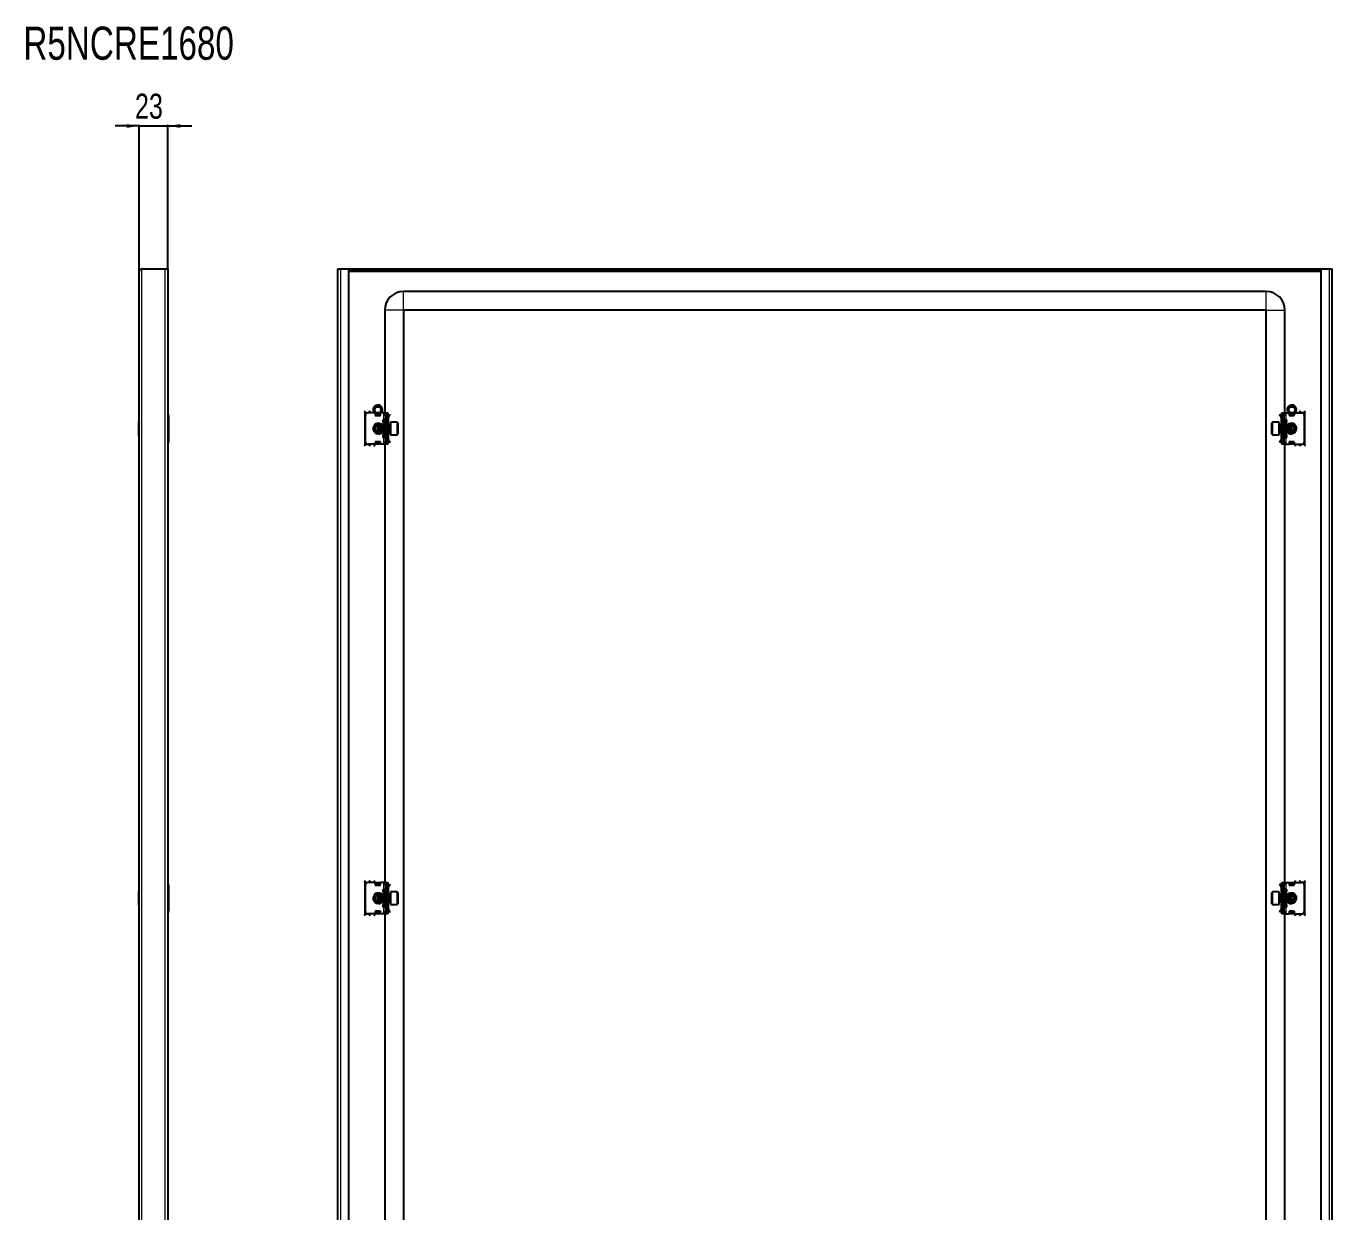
# Model space of a CAD drawing. Header units: millimetres. Extents: x -400 to 1821, y -702 to 1192.
# Drawn here: x 778 to 1821, y 245 to 1192 of the extents above; entities that cross this region are included whole.
import ezdxf

# ---------------------------------------------------------------- set-up
doc = ezdxf.new("R2010")
doc.units = ezdxf.units.MM
doc.layers.add('FORMAT', color=7, linetype='Continuous')
doc.styles.add('SLDTEXTSTYLE0', font='TXT', dxfattribs={"width": 0.75})
doc.dimstyles.new('SLDDIMSTYLE0', dxfattribs={"dimtxt": 20, "dimasz": 10, "dimexe": 0, "dimexo": 0.0625, "dimgap": 5, "dimtad": 2, "dimdec": 1, "dimrnd": 1e-09, "dimzin": 12, "dimdsep": 46, "dimtxsty": 'SLDTEXTSTYLE0', "dimsah": 1, "dimcen": 0.09, "dimadec": 0, "dimazin": 3, "dimtfac": 1, "dimtmove": 0, "dimatfit": 0, "dimfxl": 0, "dimfrac": 2, "dimtolj": 1, "dimtzin": 12, "dimarcsym": 0})

# ---------------------------------------------------------------- blocks, each defined once
blk = doc.blocks.new('_D')
at = {"layer": 'FORMAT'}
for p, q in [((868.5, 1112.2), (849.3, 1112.2)), ((868.5, 996), (868.5, 1113.2)), ((868.5, 1112.2), (891.5, 1112.2)), ((891.5, 998.1), (891.5, 1113.2)), ((891.5, 1112.2), (910.7, 1112.2))]:
    blk.add_line(p, q, dxfattribs=at)
for points in [[(868.5, 1112.2), (858.5, 1113.7), (858.5, 1110.7)], [(891.5, 1112.2), (901.5, 1110.7), (901.5, 1113.7)]]:
    blk.add_solid(points, dxfattribs=at)
at = {"layer": 'FORMAT', "insert": (865.2, 1138), "char_height": 20, "attachment_point": 1, "style": 'SLDTEXTSTYLE0'}
blk.add_mtext('23', dxfattribs=at)

msp = doc.modelspace()

# ---------------------------------------------------------------- linework, layer by layer
at = {"color": 7, "linetype": 'Continuous', "lineweight": 25}
for p, q in [((868.5, -554.86), (868.5, 995.94)), ((870.6, 998.04), (889.4, 998.04)), ((889.4, 998.04), (891.5, 998.04)), ((891.5, 998.04), (891.5, -556.96)), ((1027.18, 998.04), (1029.28, 998.04)), ((1027.18, -556.96), (1027.18, 998.04)), ((1029.28, 998.04), (1035.68, 998.04)), ((1035.68, 998.04), (1035.68, -556.96)), ((1035.68, 998.04), (1812.68, 998.04)), ((1035.68, 996.54), (1812.68, 996.54)), ((1812.68, -556.96), (1812.68, 998.04)), ((1812.68, 998.04), (1819.08, 998.04)), ((1819.08, 998.04), (1821.18, 998.04)), ((1821.18, 998.04), (1821.18, -556.96)), ((1768.68, 980.04), (1079.68, 980.04)), ((1064.68, 965.04), (1064.68, 883.04)), ((1079.68, 965.04), (1079.68, -523.96)), ((1768.68, 965.04), (1079.68, 965.04)), ((1768.68, -523.96), (1768.68, 965.04)), ((1783.68, 883.04), (1783.68, 965.04)), ((868.5, 876.33), (868.2, 876.33)), ((868.2, 864.76), (868.2, 876.33)), ((892, 881.04), (892, 860.04)), ((1048.68, 883.29), (1048.68, 857.79)), ((1049.18, 881.04), (1049.18, 860.04)), ((1057.18, 883.04), (1051.18, 883.04)), ((1057.18, 883.04), (1057.18, 881.04)), ((1057.38, 882.25), (1057.18, 882.37)), ((1057.18, 881.04), (1061.18, 881.04)), ((1057.38, 881.04), (1057.38, 882.25)), ((1057.43, 882.67), (1057.76, 882.9)), ((1057.93, 882.67), (1057.43, 882.31)), ((1057.43, 882.31), (1057.43, 882.67)), ((1057.43, 881.4), (1057.43, 882.31)), ((1057.43, 881.04), (1057.43, 881.4)), ((1057.93, 882.82), (1057.93, 882.67)), ((1057.93, 882.67), (1058.34, 882.67)), ((1060.03, 882.67), (1060.43, 882.67)), ((1060.43, 882.67), (1060.43, 882.82)), ((1060.93, 882.31), (1060.43, 882.67)), ((1060.6, 882.9), (1060.93, 882.67)), ((1060.93, 882.67), (1060.93, 882.31)), ((1061.18, 882.37), (1060.93, 882.23)), ((1060.93, 882.31), (1060.93, 881.4)), ((1060.93, 881.4), (1060.93, 881.04)), ((1061.18, 881.04), (1061.18, 883.04)), ((1063.68, 883.04), (1061.18, 883.04)), ((1063.18, 877.54), (1063.18, 875.54)), ((1063.68, 877.54), (1063.18, 877.54)), ((1065.18, 883.04), (1063.68, 883.04)), ((1065.18, 877.54), (1063.68, 877.54)), ((1065.18, 881.04), (1065.18, 883.04)), ((1065.18, 883.04), (1067.18, 883.04)), ((1065.18, 881.04), (1065.18, 860.04)), ((1066.18, 860.04), (1066.18, 881.04)), ((1067.18, 883.04), (1067.18, 882.78)), ((1067.18, 882.78), (1067.18, 858.31)), ((1067.18, 881.96), (1067.39, 881.75)), ((1067.68, 879.29), (1067.18, 879.29)), ((1067.68, 881.04), (1067.68, 880.58)), ((1067.68, 875.79), (1067.68, 879.29)), ((1067.77, 880.71), (1068.74, 881.68)), ((1068.12, 880.35), (1067.77, 880.71)), ((1068.12, 880.35), (1069.1, 881.33)), ((1068.74, 881.68), (1069.1, 881.33)), ((1779.62, 881.68), (1779.27, 881.33)), ((1780.24, 880.35), (1779.27, 881.33)), ((1780.6, 880.71), (1779.62, 881.68)), ((1780.24, 880.35), (1780.6, 880.71)), ((1780.68, 881.04), (1780.68, 880.65)), ((1780.68, 879.29), (1781.18, 879.29)), ((1780.68, 879.29), (1780.68, 875.79)), ((1780.97, 881.75), (1781.18, 881.96)), ((1781.18, 883.04), (1783.18, 883.04)), ((1781.18, 882.78), (1781.18, 883.04)), ((1781.18, 858.31), (1781.18, 882.78)), ((1782.18, 881.04), (1782.18, 860.04)), ((1783.18, 883.04), (1783.18, 881.04)), ((1783.18, 883.04), (1784.68, 883.04)), ((1783.18, 860.04), (1783.18, 881.04)), ((1784.68, 877.54), (1783.18, 877.54)), ((1784.68, 883.04), (1787.18, 883.04)), ((1785.18, 877.54), (1784.68, 877.54)), ((1785.18, 875.54), (1785.18, 877.54)), ((1787.18, 883.04), (1787.18, 881.04)), ((1787.43, 882.23), (1787.18, 882.37)), ((1787.18, 881.04), (1791.18, 881.04)), ((1787.43, 882.67), (1787.76, 882.9)), ((1787.93, 882.67), (1787.43, 882.31)), ((1787.43, 882.31), (1787.43, 882.67)), ((1787.43, 881.4), (1787.43, 882.31)), ((1787.43, 881.04), (1787.43, 881.4)), ((1787.93, 882.82), (1787.93, 882.67)), ((1787.93, 882.67), (1788.34, 882.67)), ((1790.03, 882.67), (1790.43, 882.67)), ((1790.43, 882.67), (1790.43, 882.82)), ((1790.93, 882.31), (1790.43, 882.67)), ((1790.6, 882.9), (1790.93, 882.67)), ((1790.93, 882.67), (1790.93, 882.31)), ((1790.93, 882.31), (1790.93, 881.4)), ((1790.93, 881.4), (1790.93, 881.04)), ((1791.18, 882.37), (1790.98, 882.25)), ((1790.98, 882.25), (1790.98, 881.04)), ((1791.18, 881.04), (1791.18, 883.04)), ((1791.18, 883.04), (1797.18, 883.04)), ((1799.18, 860.04), (1799.18, 881.04)), ((1799.68, 857.79), (1799.68, 883.29)), ((1058.66, 867.98), (1059.49, 867.79)), ((1059.74, 873.54), (1059.18, 872.99)), ((1059.18, 872.99), (1059.18, 868.1)), ((1059.18, 868.1), (1059.74, 867.54)), ((1059.79, 873.54), (1059.74, 873.54)), ((1059.74, 873.54), (1059.74, 867.54)), ((1059.74, 867.54), (1059.79, 867.54)), ((1060.18, 872.99), (1059.79, 873.54)), ((1059.79, 873.54), (1059.79, 869.4)), ((1059.79, 869.4), (1059.79, 867.54)), ((1059.79, 867.54), (1060.18, 868.1)), ((1059.97, 867.8), (1060.34, 867.87)), ((1060.57, 873.54), (1060.18, 872.99)), ((1060.18, 872.99), (1060.18, 869.61)), ((1060.18, 869.61), (1060.18, 868.1)), ((1060.18, 868.1), (1060.57, 867.54)), ((1060.79, 873.54), (1060.57, 873.54)), ((1060.57, 873.54), (1060.57, 869.4)), ((1060.57, 869.4), (1060.57, 867.54)), ((1060.57, 867.54), (1060.79, 867.54)), ((1061.18, 872.99), (1060.79, 873.54)), ((1060.79, 873.54), (1060.79, 869.4)), ((1060.79, 869.4), (1060.79, 867.54)), ((1060.79, 867.54), (1061.18, 868.1)), ((1061.01, 873.23), (1061.26, 873.1)), ((1061.26, 867.99), (1061.01, 867.85)), ((1061.57, 873.54), (1061.18, 872.99)), ((1061.18, 872.99), (1061.18, 869.61)), ((1061.18, 869.61), (1061.18, 868.1)), ((1061.18, 868.1), (1061.57, 867.54)), ((1061.79, 873.54), (1061.57, 873.54)), ((1061.57, 873.54), (1061.57, 869.4)), ((1061.57, 869.4), (1061.57, 867.54)), ((1061.57, 867.54), (1061.79, 867.54)), ((1062.18, 872.99), (1061.79, 873.54)), ((1061.79, 873.54), (1061.79, 869.4)), ((1061.79, 869.4), (1061.79, 867.54)), ((1061.79, 867.54), (1062.18, 868.1)), ((1062.57, 873.54), (1062.18, 872.99)), ((1062.18, 872.99), (1062.18, 869.61)), ((1062.18, 869.61), (1062.18, 868.1)), ((1062.18, 868.1), (1062.57, 867.54)), ((1062.79, 873.54), (1062.57, 873.54)), ((1062.57, 873.54), (1062.57, 869.4)), ((1062.57, 869.4), (1062.57, 867.54)), ((1062.57, 867.54), (1062.79, 867.54)), ((1063.18, 872.99), (1062.79, 873.54)), ((1062.79, 873.54), (1062.79, 869.4)), ((1062.79, 869.4), (1062.79, 867.54)), ((1062.79, 867.54), (1063.18, 868.1)), ((1063.18, 875.79), (1064.18, 875.79)), ((1063.18, 875.54), (1064.86, 874.58)), ((1064.68, 874.54), (1063.18, 874.54)), ((1063.18, 874.54), (1063.18, 866.54)), ((1063.18, 866.54), (1064.68, 866.54)), ((1064.86, 866.51), (1063.18, 865.54)), ((1064.18, 875.79), (1064.68, 875.79)), ((1064.68, 875.79), (1064.68, 874.68)), ((1064.68, 866.41), (1064.68, 865.29)), ((1067.68, 875.79), (1067.18, 875.79)), ((1067.57, 873.54), (1067.18, 872.99)), ((1067.18, 868.1), (1067.57, 867.54)), ((1067.79, 873.54), (1067.57, 873.54)), ((1067.57, 873.54), (1067.57, 869.4)), ((1067.57, 869.4), (1067.57, 867.54)), ((1067.57, 867.54), (1067.79, 867.54)), ((1067.68, 873.54), (1067.68, 875.79)), ((1067.68, 865.29), (1067.68, 867.54)), ((1068.18, 872.99), (1067.79, 873.54)), ((1067.79, 873.54), (1067.79, 869.4)), ((1067.79, 869.4), (1067.79, 867.54)), ((1067.79, 867.54), (1068.18, 868.1)), ((1068.57, 873.54), (1068.18, 872.99)), ((1068.18, 872.99), (1068.18, 869.61)), ((1068.18, 869.61), (1068.18, 868.1)), ((1068.18, 868.1), (1068.57, 867.54)), ((1068.93, 873.54), (1068.57, 873.54)), ((1068.57, 873.54), (1068.57, 869.4)), ((1068.57, 869.4), (1068.57, 867.54)), ((1068.57, 867.54), (1068.93, 867.54)), ((1074.58, 875.54), (1069.18, 875.54)), ((1069.18, 875.54), (1069.18, 865.54)), ((1075.18, 874.94), (1075.18, 866.14)), ((1773.18, 874.61), (1773.18, 874.94)), ((1773.18, 866.14), (1773.18, 874.61)), ((1779.18, 875.54), (1773.78, 875.54)), ((1779.18, 875.17), (1779.18, 875.54)), ((1779.18, 865.54), (1779.18, 875.17)), ((1779.79, 873.54), (1779.43, 873.54)), ((1779.43, 867.54), (1779.79, 867.54)), ((1780.18, 872.99), (1779.79, 873.54)), ((1779.79, 869.4), (1779.79, 873.54)), ((1779.79, 867.54), (1779.79, 869.4)), ((1779.79, 867.54), (1780.18, 868.1)), ((1780.57, 873.54), (1780.18, 872.99)), ((1780.18, 869.61), (1780.18, 872.99)), ((1780.18, 868.1), (1780.18, 869.61)), ((1780.18, 868.1), (1780.57, 867.54)), ((1780.79, 873.54), (1780.57, 873.54)), ((1780.57, 869.4), (1780.57, 873.54)), ((1780.57, 867.54), (1780.57, 869.4)), ((1780.57, 867.54), (1780.79, 867.54)), ((1781.18, 875.79), (1780.68, 875.79)), ((1780.68, 875.79), (1780.68, 873.54)), ((1780.68, 867.54), (1780.68, 865.29)), ((1781.18, 872.99), (1780.79, 873.54)), ((1780.79, 869.4), (1780.79, 873.54)), ((1780.79, 867.54), (1780.79, 869.4)), ((1780.79, 867.54), (1781.18, 868.1)), ((1783.51, 874.58), (1785.18, 875.54)), ((1785.18, 865.54), (1783.51, 866.51)), ((1783.68, 874.68), (1783.68, 875.79)), ((1783.68, 875.79), (1784.18, 875.79)), ((1785.18, 874.54), (1783.68, 874.54)), ((1783.68, 866.54), (1785.18, 866.54)), ((1783.68, 865.29), (1783.68, 866.41)), ((1784.18, 875.79), (1785.18, 875.79)), ((1785.18, 866.54), (1785.18, 874.54)), ((1785.57, 873.54), (1785.18, 872.99)), ((1785.18, 868.1), (1785.57, 867.54)), ((1785.79, 873.54), (1785.57, 873.54)), ((1785.57, 869.4), (1785.57, 873.54)), ((1785.57, 867.54), (1785.57, 869.4)), ((1785.57, 867.54), (1785.79, 867.54)), ((1786.18, 872.99), (1785.79, 873.54)), ((1785.79, 869.4), (1785.79, 873.54)), ((1785.79, 867.54), (1785.79, 869.4)), ((1785.79, 867.54), (1786.18, 868.1)), ((1786.57, 873.54), (1786.18, 872.99)), ((1786.18, 869.61), (1786.18, 872.99)), ((1786.18, 868.1), (1786.18, 869.61)), ((1786.18, 868.1), (1786.57, 867.54)), ((1786.79, 873.54), (1786.57, 873.54)), ((1786.57, 869.4), (1786.57, 873.54)), ((1786.57, 867.54), (1786.57, 869.4)), ((1786.57, 867.54), (1786.79, 867.54)), ((1787.18, 872.99), (1786.79, 873.54)), ((1786.79, 869.4), (1786.79, 873.54)), ((1786.79, 867.54), (1786.79, 869.4)), ((1786.79, 867.54), (1787.18, 868.1)), ((1787.11, 873.1), (1787.35, 873.23)), ((1787.35, 867.85), (1787.11, 867.99)), ((1787.57, 873.54), (1787.18, 872.99)), ((1787.18, 869.61), (1787.18, 872.99)), ((1787.18, 868.1), (1787.18, 869.61)), ((1787.18, 868.1), (1787.57, 867.54)), ((1787.79, 873.54), (1787.57, 873.54)), ((1787.57, 869.4), (1787.57, 873.54)), ((1787.57, 867.54), (1787.57, 869.4)), ((1787.57, 867.54), (1787.79, 867.54)), ((1788.18, 872.99), (1787.79, 873.54)), ((1787.79, 869.4), (1787.79, 873.54)), ((1787.79, 867.54), (1787.79, 869.4)), ((1787.79, 867.54), (1788.18, 868.1)), ((1788.02, 867.87), (1788.39, 867.8)), ((1788.57, 873.54), (1788.18, 872.99)), ((1788.18, 869.61), (1788.18, 872.99)), ((1788.18, 868.1), (1788.18, 869.61)), ((1788.18, 868.1), (1788.57, 867.54)), ((1788.63, 873.54), (1788.57, 873.54)), ((1788.57, 869.4), (1788.57, 873.54)), ((1788.57, 867.54), (1788.57, 869.4)), ((1788.57, 867.54), (1788.63, 867.54)), ((1789.18, 872.99), (1788.63, 873.54)), ((1788.63, 873.32), (1788.63, 873.54)), ((1788.63, 867.54), (1788.63, 873.32)), ((1788.63, 867.54), (1789.18, 868.1)), ((1788.87, 867.79), (1789.7, 867.98)), ((1789.18, 872.8), (1789.18, 872.99)), ((1789.18, 868.1), (1789.18, 872.8)), ((868.2, 864.76), (868.5, 864.76)), ((1057.18, 858.04), (1051.18, 858.04)), ((1056.68, 858.04), (1056.68, 857.79)), ((1057.18, 860.04), (1057.18, 858.04)), ((1061.18, 860.04), (1057.18, 860.04)), ((1057.18, 858.16), (1057.38, 858.16)), ((1057.38, 858.16), (1057.38, 860.04)), ((1057.43, 859.69), (1057.43, 860.04)), ((1057.43, 858.78), (1057.43, 859.69)), ((1057.43, 858.78), (1057.93, 858.42)), ((1057.43, 858.42), (1057.43, 858.78)), ((1057.93, 858.07), (1057.43, 858.42)), ((1060.43, 858.42), (1057.93, 858.42)), ((1057.93, 858.42), (1057.93, 858.07)), ((1060.43, 858.07), (1057.93, 858.07)), ((1060.43, 858.42), (1060.93, 858.78)), ((1060.43, 858.07), (1060.43, 858.42)), ((1060.93, 858.42), (1060.43, 858.07)), ((1060.93, 860.04), (1060.93, 859.69)), ((1060.93, 859.69), (1060.93, 858.78)), ((1060.93, 858.78), (1060.93, 858.42)), ((1061.18, 858.04), (1061.18, 860.04)), ((1063.68, 858.04), (1061.18, 858.04)), ((1063.18, 865.54), (1063.18, 863.54)), ((1064.18, 865.29), (1063.18, 865.29)), ((1063.18, 863.54), (1063.68, 863.54)), ((1063.68, 863.54), (1065.18, 863.54)), ((1065.18, 858.04), (1063.68, 858.04)), ((1064.68, 865.29), (1064.18, 865.29)), ((1064.68, 858.04), (1064.68, 508.04)), ((1065.18, 858.04), (1065.18, 860.04)), ((1067.18, 858.04), (1065.18, 858.04)), ((1067.18, 865.29), (1067.68, 865.29)), ((1067.68, 861.79), (1067.18, 861.79)), ((1067.39, 859.34), (1067.18, 859.13)), ((1067.18, 858.31), (1067.18, 858.04)), ((1067.68, 861.79), (1067.68, 865.29)), ((1067.68, 860.04), (1067.68, 860.44)), ((1068.12, 860.73), (1067.77, 860.38)), ((1067.77, 860.38), (1068.74, 859.41)), ((1068.12, 860.73), (1069.1, 859.76)), ((1068.74, 859.41), (1069.1, 859.76)), ((1069.18, 865.54), (1074.58, 865.54)), ((1773.78, 865.54), (1779.18, 865.54)), ((1780.24, 860.73), (1779.27, 859.76)), ((1779.62, 859.41), (1779.27, 859.76)), ((1780.6, 860.38), (1779.62, 859.41)), ((1780.24, 860.73), (1780.6, 860.38)), ((1780.68, 865.29), (1781.18, 865.29)), ((1780.68, 865.29), (1780.68, 861.79)), ((1780.68, 861.79), (1781.18, 861.79)), ((1780.68, 860.04), (1780.68, 860.5)), ((1781.18, 859.13), (1780.97, 859.34)), ((1781.18, 858.04), (1781.18, 858.31)), ((1783.18, 858.04), (1781.18, 858.04)), ((1783.18, 863.54), (1784.68, 863.54)), ((1783.18, 860.04), (1783.18, 858.04)), ((1783.18, 858.04), (1784.68, 858.04)), ((1784.18, 865.29), (1783.68, 865.29)), ((1783.68, 508.04), (1783.68, 858.04)), ((1785.18, 865.29), (1784.18, 865.29)), ((1784.68, 863.54), (1785.18, 863.54)), ((1784.68, 858.04), (1787.18, 858.04)), ((1785.18, 863.54), (1785.18, 865.54)), ((1787.18, 860.04), (1787.18, 858.04)), ((1791.18, 860.04), (1787.18, 860.04)), ((1787.43, 859.69), (1787.43, 860.04)), ((1787.43, 858.78), (1787.43, 859.69)), ((1787.43, 858.42), (1787.43, 858.78)), ((1787.43, 858.78), (1787.93, 858.42)), ((1787.93, 858.07), (1787.43, 858.42)), ((1787.93, 858.42), (1787.93, 858.07)), ((1790.43, 858.42), (1787.93, 858.42)), ((1790.43, 858.07), (1787.93, 858.07)), ((1790.43, 858.42), (1790.93, 858.78)), ((1790.43, 858.07), (1790.43, 858.42)), ((1790.93, 858.42), (1790.43, 858.07)), ((1790.93, 860.04), (1790.93, 859.69)), ((1790.93, 859.69), (1790.93, 858.78)), ((1790.93, 858.78), (1790.93, 858.42)), ((1790.98, 860.04), (1790.98, 858.16)), ((1790.98, 858.16), (1791.18, 858.16)), ((1791.18, 858.04), (1791.18, 860.04)), ((1791.18, 858.04), (1797.18, 858.04)), ((1791.68, 857.79), (1791.68, 858.04)), ((868.5, 501.33), (868.2, 501.33)), ((868.2, 489.76), (868.2, 501.33)), ((892, 506.04), (892, 485.04)), ((1048.68, 508.29), (1048.68, 482.79)), ((1049.18, 506.04), (1049.18, 485.04)), ((1057.18, 508.04), (1051.18, 508.04)), ((1056.68, 508.29), (1056.68, 508.04)), ((1057.18, 508.04), (1057.18, 506.04)), ((1057.38, 507.93), (1057.18, 507.93)), ((1057.18, 506.04), (1061.18, 506.04)), ((1057.38, 506.04), (1057.38, 507.93)), ((1057.43, 507.67), (1057.93, 508.02)), ((1057.93, 507.67), (1057.43, 507.31)), ((1057.43, 507.31), (1057.43, 507.67)), ((1057.43, 506.4), (1057.43, 507.31)), ((1057.43, 506.04), (1057.43, 506.4)), ((1057.93, 508.02), (1057.93, 507.67)), ((1057.93, 508.02), (1060.43, 508.02)), ((1057.93, 507.67), (1060.43, 507.67)), ((1060.43, 507.67), (1060.43, 508.02)), ((1060.43, 508.02), (1060.93, 507.67)), ((1060.93, 507.31), (1060.43, 507.67)), ((1060.93, 507.67), (1060.93, 507.31)), ((1060.93, 507.31), (1060.93, 506.4)), ((1060.93, 506.4), (1060.93, 506.04)), ((1061.18, 506.04), (1061.18, 508.04)), ((1063.68, 508.04), (1061.18, 508.04)), ((1063.18, 502.54), (1063.18, 500.54)), ((1063.68, 502.54), (1063.18, 502.54)), ((1063.18, 500.79), (1064.18, 500.79)), ((1065.18, 508.04), (1063.68, 508.04)), ((1065.18, 502.54), (1063.68, 502.54)), ((1064.18, 500.79), (1064.68, 500.79)), ((1064.68, 500.79), (1064.68, 499.68)), ((1065.18, 508.04), (1067.18, 508.04)), ((1065.18, 506.04), (1065.18, 508.04)), ((1065.18, 506.04), (1065.18, 485.04)), ((1066.18, 485.04), (1066.18, 506.04)), ((1067.18, 508.04), (1067.18, 507.78)), ((1067.18, 507.78), (1067.18, 483.31)), ((1067.18, 506.96), (1067.39, 506.75)), ((1067.68, 504.29), (1067.18, 504.29)), ((1067.68, 500.79), (1067.18, 500.79)), ((1067.68, 506.04), (1067.68, 505.58)), ((1067.68, 500.79), (1067.68, 504.29)), ((1067.68, 498.54), (1067.68, 500.79)), ((1067.77, 505.71), (1068.74, 506.68)), ((1068.12, 505.35), (1067.77, 505.71)), ((1068.12, 505.35), (1069.1, 506.33)), ((1068.74, 506.68), (1069.1, 506.33)), ((1779.62, 506.68), (1779.27, 506.33)), ((1780.24, 505.35), (1779.27, 506.33)), ((1780.6, 505.71), (1779.62, 506.68)), ((1780.24, 505.35), (1780.6, 505.71)), ((1780.68, 506.04), (1780.68, 505.65)), ((1780.68, 504.29), (1781.18, 504.29)), ((1780.68, 504.29), (1780.68, 500.79)), ((1781.18, 500.79), (1780.68, 500.79)), ((1780.68, 500.79), (1780.68, 498.54)), ((1780.97, 506.75), (1781.18, 506.96)), ((1781.18, 508.04), (1783.18, 508.04)), ((1781.18, 507.78), (1781.18, 508.04)), ((1781.18, 483.31), (1781.18, 507.78)), ((1782.18, 506.04), (1782.18, 485.04)), ((1783.18, 508.04), (1783.18, 506.04)), ((1783.18, 508.04), (1784.68, 508.04)), ((1783.18, 485.04), (1783.18, 506.04)), ((1784.68, 502.54), (1783.18, 502.54)), ((1783.68, 499.68), (1783.68, 500.79)), ((1783.68, 500.79), (1784.18, 500.79)), ((1784.18, 500.79), (1785.18, 500.79)), ((1784.68, 508.04), (1787.18, 508.04)), ((1785.18, 502.54), (1784.68, 502.54)), ((1785.18, 500.54), (1785.18, 502.54)), ((1787.18, 508.04), (1787.18, 506.04)), ((1787.18, 506.04), (1791.18, 506.04)), ((1787.43, 507.67), (1787.93, 508.02)), ((1787.93, 507.67), (1787.43, 507.31)), ((1787.43, 507.31), (1787.43, 507.67)), ((1787.43, 506.4), (1787.43, 507.31)), ((1787.43, 506.04), (1787.43, 506.4)), ((1787.93, 508.02), (1787.93, 507.67)), ((1787.93, 508.02), (1790.43, 508.02)), ((1787.93, 507.67), (1790.43, 507.67)), ((1790.43, 507.67), (1790.43, 508.02)), ((1790.43, 508.02), (1790.93, 507.67)), ((1790.93, 507.31), (1790.43, 507.67)), ((1790.93, 507.67), (1790.93, 507.31)), ((1790.93, 507.31), (1790.93, 506.4)), ((1790.93, 506.4), (1790.93, 506.04)), ((1790.98, 507.93), (1790.98, 506.04)), ((1791.18, 507.93), (1790.98, 507.93)), ((1791.18, 506.04), (1791.18, 508.04)), ((1791.18, 508.04), (1797.18, 508.04)), ((1791.68, 508.04), (1791.68, 508.29)), ((1799.18, 485.04), (1799.18, 506.04)), ((1799.68, 482.79), (1799.68, 508.29)), ((1058.66, 492.98), (1059.49, 492.79)), ((1059.74, 498.54), (1059.18, 497.99)), ((1059.18, 497.99), (1059.18, 493.1)), ((1059.18, 493.1), (1059.74, 492.54)), ((1059.79, 498.54), (1059.74, 498.54)), ((1059.74, 498.54), (1059.74, 492.54)), ((1059.74, 492.54), (1059.79, 492.54)), ((1060.18, 497.99), (1059.79, 498.54)), ((1059.79, 498.54), (1059.79, 494.4)), ((1059.79, 494.4), (1059.79, 492.54)), ((1059.79, 492.54), (1060.18, 493.1)), ((1059.97, 492.8), (1060.34, 492.87)), ((1060.57, 498.54), (1060.18, 497.99)), ((1060.18, 497.99), (1060.18, 494.61)), ((1060.18, 494.61), (1060.18, 493.1)), ((1060.18, 493.1), (1060.57, 492.54)), ((1060.79, 498.54), (1060.57, 498.54)), ((1060.57, 498.54), (1060.57, 494.4)), ((1060.57, 494.4), (1060.57, 492.54)), ((1060.57, 492.54), (1060.79, 492.54)), ((1061.18, 497.99), (1060.79, 498.54)), ((1060.79, 498.54), (1060.79, 494.4)), ((1060.79, 494.4), (1060.79, 492.54)), ((1060.79, 492.54), (1061.18, 493.1)), ((1061.01, 498.23), (1061.26, 498.1)), ((1061.26, 492.99), (1061.01, 492.85)), ((1061.57, 498.54), (1061.18, 497.99)), ((1061.18, 497.99), (1061.18, 494.61)), ((1061.18, 494.61), (1061.18, 493.1)), ((1061.18, 493.1), (1061.57, 492.54)), ((1061.79, 498.54), (1061.57, 498.54)), ((1061.57, 498.54), (1061.57, 494.4)), ((1061.57, 494.4), (1061.57, 492.54)), ((1061.57, 492.54), (1061.79, 492.54)), ((1062.18, 497.99), (1061.79, 498.54)), ((1061.79, 498.54), (1061.79, 494.4)), ((1061.79, 494.4), (1061.79, 492.54)), ((1061.79, 492.54), (1062.18, 493.1)), ((1062.57, 498.54), (1062.18, 497.99)), ((1062.18, 497.99), (1062.18, 494.61)), ((1062.18, 494.61), (1062.18, 493.1)), ((1062.18, 493.1), (1062.57, 492.54)), ((1062.79, 498.54), (1062.57, 498.54)), ((1062.57, 498.54), (1062.57, 494.4)), ((1062.57, 494.4), (1062.57, 492.54)), ((1062.57, 492.54), (1062.79, 492.54)), ((1063.18, 497.99), (1062.79, 498.54)), ((1062.79, 498.54), (1062.79, 494.4)), ((1062.79, 494.4), (1062.79, 492.54)), ((1062.79, 492.54), (1063.18, 493.1)), ((1063.18, 500.54), (1064.86, 499.58)), ((1064.68, 499.54), (1063.18, 499.54)), ((1063.18, 499.54), (1063.18, 491.54)), ((1063.18, 491.54), (1064.68, 491.54)), ((1064.86, 491.51), (1063.18, 490.54)), ((1063.18, 490.54), (1063.18, 488.54)), ((1064.18, 490.29), (1063.18, 490.29)), ((1064.68, 490.29), (1064.18, 490.29)), ((1064.68, 491.41), (1064.68, 490.29)), ((1067.57, 498.54), (1067.18, 497.99)), ((1067.18, 493.1), (1067.57, 492.54)), ((1067.18, 490.29), (1067.68, 490.29)), ((1067.79, 498.54), (1067.57, 498.54)), ((1067.57, 498.54), (1067.57, 494.4)), ((1067.57, 494.4), (1067.57, 492.54)), ((1067.57, 492.54), (1067.79, 492.54)), ((1067.68, 490.29), (1067.68, 492.54)), ((1067.68, 486.79), (1067.68, 490.29)), ((1068.18, 497.99), (1067.79, 498.54)), ((1067.79, 498.54), (1067.79, 494.4)), ((1067.79, 494.4), (1067.79, 492.54)), ((1067.79, 492.54), (1068.18, 493.1)), ((1068.57, 498.54), (1068.18, 497.99)), ((1068.18, 497.99), (1068.18, 494.61)), ((1068.18, 494.61), (1068.18, 493.1)), ((1068.18, 493.1), (1068.57, 492.54)), ((1068.93, 498.54), (1068.57, 498.54)), ((1068.57, 498.54), (1068.57, 494.4)), ((1068.57, 494.4), (1068.57, 492.54)), ((1068.57, 492.54), (1068.93, 492.54)), ((1074.58, 500.54), (1069.18, 500.54)), ((1069.18, 500.54), (1069.18, 490.54)), ((1069.18, 490.54), (1074.58, 490.54)), ((1075.18, 499.94), (1075.18, 491.14)), ((1773.18, 499.61), (1773.18, 499.94)), ((1773.18, 491.14), (1773.18, 499.61)), ((1779.18, 500.54), (1773.78, 500.54)), ((1773.78, 490.54), (1779.18, 490.54)), ((1779.18, 500.17), (1779.18, 500.54)), ((1779.18, 490.54), (1779.18, 500.17)), ((1779.79, 498.54), (1779.43, 498.54)), ((1779.43, 492.54), (1779.79, 492.54)), ((1780.18, 497.99), (1779.79, 498.54)), ((1779.79, 494.4), (1779.79, 498.54)), ((1779.79, 492.54), (1779.79, 494.4)), ((1779.79, 492.54), (1780.18, 493.1)), ((1780.57, 498.54), (1780.18, 497.99)), ((1780.18, 494.61), (1780.18, 497.99)), ((1780.18, 493.1), (1780.18, 494.61)), ((1780.18, 493.1), (1780.57, 492.54)), ((1780.79, 498.54), (1780.57, 498.54)), ((1780.57, 494.4), (1780.57, 498.54)), ((1780.57, 492.54), (1780.57, 494.4)), ((1780.57, 492.54), (1780.79, 492.54)), ((1780.68, 492.54), (1780.68, 490.29)), ((1780.68, 490.29), (1781.18, 490.29)), ((1780.68, 490.29), (1780.68, 486.79)), ((1781.18, 497.99), (1780.79, 498.54)), ((1780.79, 494.4), (1780.79, 498.54)), ((1780.79, 492.54), (1780.79, 494.4)), ((1780.79, 492.54), (1781.18, 493.1)), ((1783.51, 499.58), (1785.18, 500.54)), ((1785.18, 490.54), (1783.51, 491.51)), ((1785.18, 499.54), (1783.68, 499.54)), ((1783.68, 491.54), (1785.18, 491.54)), ((1783.68, 490.29), (1783.68, 491.41)), ((1784.18, 490.29), (1783.68, 490.29)), ((1785.18, 490.29), (1784.18, 490.29)), ((1785.18, 491.54), (1785.18, 499.54)), ((1785.57, 498.54), (1785.18, 497.99)), ((1785.18, 493.1), (1785.57, 492.54)), ((1785.18, 488.54), (1785.18, 490.54)), ((1785.79, 498.54), (1785.57, 498.54)), ((1785.57, 494.4), (1785.57, 498.54)), ((1785.57, 492.54), (1785.57, 494.4)), ((1785.57, 492.54), (1785.79, 492.54)), ((1786.18, 497.99), (1785.79, 498.54)), ((1785.79, 494.4), (1785.79, 498.54)), ((1785.79, 492.54), (1785.79, 494.4)), ((1785.79, 492.54), (1786.18, 493.1)), ((1786.57, 498.54), (1786.18, 497.99)), ((1786.18, 494.61), (1786.18, 497.99)), ((1786.18, 493.1), (1786.18, 494.61)), ((1786.18, 493.1), (1786.57, 492.54)), ((1786.79, 498.54), (1786.57, 498.54)), ((1786.57, 494.4), (1786.57, 498.54)), ((1786.57, 492.54), (1786.57, 494.4)), ((1786.57, 492.54), (1786.79, 492.54)), ((1787.18, 497.99), (1786.79, 498.54)), ((1786.79, 494.4), (1786.79, 498.54)), ((1786.79, 492.54), (1786.79, 494.4)), ((1786.79, 492.54), (1787.18, 493.1)), ((1787.11, 498.1), (1787.35, 498.23)), ((1787.35, 492.85), (1787.11, 492.99)), ((1787.57, 498.54), (1787.18, 497.99)), ((1787.18, 494.61), (1787.18, 497.99)), ((1787.18, 493.1), (1787.18, 494.61)), ((1787.18, 493.1), (1787.57, 492.54)), ((1787.79, 498.54), (1787.57, 498.54)), ((1787.57, 494.4), (1787.57, 498.54)), ((1787.57, 492.54), (1787.57, 494.4)), ((1787.57, 492.54), (1787.79, 492.54)), ((1788.18, 497.99), (1787.79, 498.54)), ((1787.79, 494.4), (1787.79, 498.54)), ((1787.79, 492.54), (1787.79, 494.4)), ((1787.79, 492.54), (1788.18, 493.1)), ((1788.02, 492.87), (1788.39, 492.8)), ((1788.57, 498.54), (1788.18, 497.99)), ((1788.18, 494.61), (1788.18, 497.99)), ((1788.18, 493.1), (1788.18, 494.61)), ((1788.18, 493.1), (1788.57, 492.54)), ((1788.63, 498.54), (1788.57, 498.54)), ((1788.57, 494.4), (1788.57, 498.54)), ((1788.57, 492.54), (1788.57, 494.4)), ((1788.57, 492.54), (1788.63, 492.54)), ((1789.18, 497.99), (1788.63, 498.54)), ((1788.63, 498.32), (1788.63, 498.54)), ((1788.63, 492.54), (1788.63, 498.32)), ((1788.63, 492.54), (1789.18, 493.1)), ((1788.87, 492.79), (1789.7, 492.98)), ((1789.18, 497.8), (1789.18, 497.99)), ((1789.18, 493.1), (1789.18, 497.8)), ((868.2, 489.76), (868.5, 489.76)), ((1057.18, 483.04), (1051.18, 483.04)), ((1056.68, 483.04), (1056.68, 482.79)), ((1061.18, 485.04), (1057.18, 485.04)), ((1057.18, 485.04), (1057.18, 483.04)), ((1057.18, 483.16), (1057.38, 483.16)), ((1057.38, 483.16), (1057.38, 485.04)), ((1057.43, 484.69), (1057.43, 485.04)), ((1057.43, 483.78), (1057.43, 484.69)), ((1057.43, 483.78), (1057.93, 483.42)), ((1057.43, 483.42), (1057.43, 483.78)), ((1057.93, 483.07), (1057.43, 483.42)), ((1060.43, 483.42), (1057.93, 483.42)), ((1057.93, 483.42), (1057.93, 483.07)), ((1060.43, 483.07), (1057.93, 483.07)), ((1060.43, 483.42), (1060.93, 483.78)), ((1060.43, 483.07), (1060.43, 483.42)), ((1060.93, 483.42), (1060.43, 483.07)), ((1060.93, 485.04), (1060.93, 484.69)), ((1060.93, 484.69), (1060.93, 483.78)), ((1060.93, 483.78), (1060.93, 483.42)), ((1061.18, 483.04), (1061.18, 485.04)), ((1063.68, 483.04), (1061.18, 483.04)), ((1063.18, 488.54), (1063.68, 488.54)), ((1063.68, 488.54), (1065.18, 488.54)), ((1065.18, 483.04), (1063.68, 483.04)), ((1064.68, 483.04), (1064.68, -41.96)), ((1065.18, 483.04), (1065.18, 485.04)), ((1067.18, 483.04), (1065.18, 483.04)), ((1067.68, 486.79), (1067.18, 486.79)), ((1067.39, 484.34), (1067.18, 484.13)), ((1067.18, 483.31), (1067.18, 483.04)), ((1067.68, 485.04), (1067.68, 485.44)), ((1068.12, 485.73), (1067.77, 485.38)), ((1067.77, 485.38), (1068.74, 484.41)), ((1068.12, 485.73), (1069.1, 484.76)), ((1068.74, 484.41), (1069.1, 484.76)), ((1780.24, 485.73), (1779.27, 484.76)), ((1779.62, 484.41), (1779.27, 484.76)), ((1780.6, 485.38), (1779.62, 484.41)), ((1780.24, 485.73), (1780.6, 485.38)), ((1780.68, 486.79), (1781.18, 486.79)), ((1780.68, 485.04), (1780.68, 485.5)), ((1781.18, 484.13), (1780.97, 484.34)), ((1781.18, 483.04), (1781.18, 483.31)), ((1783.18, 483.04), (1781.18, 483.04)), ((1783.18, 488.54), (1784.68, 488.54)), ((1783.18, 485.04), (1783.18, 483.04)), ((1783.18, 483.04), (1784.68, 483.04)), ((1783.68, -41.96), (1783.68, 483.04)), ((1784.68, 488.54), (1785.18, 488.54)), ((1784.68, 483.04), (1787.18, 483.04)), ((1791.18, 485.04), (1787.18, 485.04)), ((1787.18, 485.04), (1787.18, 483.04)), ((1787.43, 484.69), (1787.43, 485.04)), ((1787.43, 483.78), (1787.43, 484.69)), ((1787.43, 483.78), (1787.93, 483.42)), ((1787.43, 483.42), (1787.43, 483.78)), ((1787.93, 483.07), (1787.43, 483.42)), ((1790.43, 483.42), (1787.93, 483.42)), ((1787.93, 483.42), (1787.93, 483.07)), ((1790.43, 483.07), (1787.93, 483.07)), ((1790.43, 483.42), (1790.93, 483.78)), ((1790.43, 483.07), (1790.43, 483.42)), ((1790.93, 483.42), (1790.43, 483.07)), ((1790.93, 485.04), (1790.93, 484.69)), ((1790.93, 484.69), (1790.93, 483.78)), ((1790.93, 483.78), (1790.93, 483.42)), ((1790.98, 485.04), (1790.98, 483.16)), ((1790.98, 483.16), (1791.18, 483.16)), ((1791.18, 483.04), (1791.18, 485.04)), ((1791.18, 483.04), (1797.18, 483.04)), ((1791.68, 482.79), (1791.68, 483.04))]:
    msp.add_line(p, q, dxfattribs=at)
at = {"color": 8, "linetype": 'Continuous', "lineweight": 18}
for p, q in [((870.6, -556.96), (870.6, 998.04)), ((889.4, -556.96), (889.4, 998.04)), ((1029.28, 998.04), (1029.28, -556.96)), ((1035.68, 995.94), (1812.68, 995.94)), ((1819.08, 998.04), (1819.08, -556.96)), ((1079.68, 965.04), (1079.68, 980.04)), ((1768.68, 965.04), (1768.68, 980.04)), ((1079.68, 965.04), (1064.68, 965.04)), ((1768.68, 965.04), (1783.68, 965.04)), ((1048.68, 883.29), (1052.68, 883.29)), ((1052.68, 883.29), (1056.18, 883.29)), ((1060.93, 881.4), (1057.43, 881.4)), ((1063.68, 883.04), (1063.68, 877.54)), ((1064.18, 877.54), (1064.18, 875.79)), ((1066.18, 881.04), (1065.18, 881.04)), ((1067.18, 881.54), (1067.39, 881.75)), ((1067.18, 881.04), (1067.68, 881.04)), ((1781.18, 881.04), (1780.68, 881.04)), ((1781.18, 881.54), (1780.97, 881.75)), ((1783.18, 881.04), (1782.18, 881.04)), ((1784.18, 875.79), (1784.18, 877.54)), ((1784.68, 877.54), (1784.68, 883.04)), ((1790.93, 881.4), (1787.43, 881.4)), ((1792.18, 883.29), (1795.68, 883.29)), ((1799.68, 883.29), (1795.68, 883.29)), ((1064.68, 866.54), (1064.68, 874.54)), ((1068.93, 873.32), (1068.93, 873.54)), ((1068.93, 867.54), (1068.93, 873.32)), ((1074.58, 865.54), (1074.58, 875.54)), ((1773.78, 875.54), (1773.78, 875.17)), ((1773.78, 875.17), (1773.78, 865.54)), ((1779.43, 873.54), (1779.43, 867.54)), ((1783.68, 874.54), (1783.68, 866.54)), ((1048.68, 857.79), (1052.68, 857.79)), ((1056.68, 857.79), (1052.68, 857.79)), ((1057.43, 859.69), (1060.93, 859.69)), ((1063.68, 863.54), (1063.68, 858.04)), ((1064.18, 865.29), (1064.18, 863.54)), ((1065.18, 860.04), (1066.18, 860.04)), ((1067.18, 860.04), (1067.68, 860.04)), ((1067.18, 859.54), (1067.39, 859.34)), ((1781.18, 860.04), (1780.68, 860.04)), ((1781.18, 859.54), (1780.97, 859.34)), ((1782.18, 860.04), (1783.18, 860.04)), ((1784.18, 863.54), (1784.18, 865.29)), ((1784.68, 858.04), (1784.68, 863.54)), ((1787.43, 859.69), (1790.93, 859.69)), ((1795.68, 857.79), (1791.68, 857.79)), ((1799.68, 857.79), (1795.68, 857.79)), ((1048.68, 508.29), (1052.68, 508.29)), ((1052.68, 508.29), (1056.68, 508.29)), ((1060.93, 506.4), (1057.43, 506.4)), ((1063.68, 508.04), (1063.68, 502.54)), ((1064.18, 502.54), (1064.18, 500.79)), ((1066.18, 506.04), (1065.18, 506.04)), ((1067.18, 506.54), (1067.39, 506.75)), ((1067.18, 506.04), (1067.68, 506.04)), ((1781.18, 506.04), (1780.68, 506.04)), ((1781.18, 506.54), (1780.97, 506.75)), ((1783.18, 506.04), (1782.18, 506.04)), ((1784.18, 500.79), (1784.18, 502.54)), ((1784.68, 502.54), (1784.68, 508.04)), ((1790.93, 506.4), (1787.43, 506.4)), ((1791.68, 508.29), (1795.68, 508.29)), ((1799.68, 508.29), (1795.68, 508.29)), ((1064.18, 490.29), (1064.18, 488.54)), ((1064.68, 491.54), (1064.68, 499.54)), ((1068.93, 498.32), (1068.93, 498.54)), ((1068.93, 492.54), (1068.93, 498.32)), ((1074.58, 490.54), (1074.58, 500.54)), ((1773.78, 500.54), (1773.78, 500.17)), ((1773.78, 500.17), (1773.78, 490.54)), ((1779.43, 498.54), (1779.43, 492.54)), ((1783.68, 499.54), (1783.68, 491.54)), ((1784.18, 488.54), (1784.18, 490.29)), ((1048.68, 482.79), (1052.68, 482.79)), ((1056.68, 482.79), (1052.68, 482.79)), ((1057.43, 484.69), (1060.93, 484.69)), ((1063.68, 488.54), (1063.68, 483.04)), ((1065.18, 485.04), (1066.18, 485.04)), ((1067.18, 485.04), (1067.68, 485.04)), ((1067.18, 484.54), (1067.39, 484.34)), ((1781.18, 485.04), (1780.68, 485.04)), ((1781.18, 484.54), (1780.97, 484.34)), ((1782.18, 485.04), (1783.18, 485.04)), ((1784.68, 483.04), (1784.68, 488.54)), ((1787.43, 484.69), (1790.93, 484.69)), ((1795.68, 482.79), (1791.68, 482.79)), ((1799.68, 482.79), (1795.68, 482.79))]:
    msp.add_line(p, q, dxfattribs=at)
at = {"color": 7, "linetype": 'Continuous', "lineweight": 25, "flags": 128}
for points in [[(1060.34, 873.22), (1060.22, 873.25), (1059.97, 873.29)], [(1788.39, 873.29), (1788.15, 873.25), (1788.02, 873.22)], [(1060.34, 498.22), (1060.22, 498.25), (1059.97, 498.29)], [(1788.39, 498.29), (1788.15, 498.25), (1788.02, 498.22)]]:
    msp.add_lwpolyline(points, dxfattribs=at)
at = {"color": 7, "linetype": 'Continuous', "lineweight": 25}
for centre, radius in [((1059.18, 885.54), 3), ((1059.18, 885.54), 2.5), ((1789.18, 885.54), 3), ((1789.18, 885.54), 2.5)]:
    msp.add_circle(centre, radius, dxfattribs=at)
for centre, radius, start, end in [((1079.68, 965.04), 15, 90, 180), ((1768.68, 965.04), 15, 0, 90), ((1059.18, 885.54), 3.75, 0, 221.81031), ((1789.18, 885.54), 3.75, 0, 221.81031), ((890, 881.04), 2, 0, 41.40962), ((1051.18, 881.04), 2, 90, 180), ((1059.18, 885.54), 3.75, 318.18969, 0), ((1068.18, 881.04), 2, 120, 180), ((1066.68, 881.04), 1, 0, 45), ((1781.68, 881.04), 1, 135, 180), ((1780.18, 881.04), 2, 0, 60), ((1789.18, 885.54), 3.75, 318.18969, 0), ((1797.18, 881.04), 2, 0, 90), ((1059.68, 870.54), 4, 45.71765, 270), ((1059.68, 870.54), 3, 74.33161, 285.66839), ((1059.68, 870.54), 2.76, 94.01261, 248.2426), ((1059.68, 870.54), 2.45, 101.79772, 258.20228), ((1059.68, 870.54), 4, 270, 314.28235), ((1064.68, 875.04), 0.5, 270, 0), ((1064.68, 866.04), 0.5, 0, 90), ((1068.93, 873.79), 0.25, 270, 0), ((1068.93, 867.29), 0.25, 360, 90), ((1074.58, 874.94), 0.6, 0, 90), ((1074.58, 866.14), 0.6, 270, 360), ((1773.78, 874.94), 0.6, 90, 180), ((1773.78, 866.14), 0.6, 180, 270), ((1779.43, 873.79), 0.25, 180, 270), ((1779.43, 867.29), 0.25, 90, 180), ((1783.68, 875.04), 0.5, 180, 270), ((1783.68, 866.04), 0.5, 90, 180), ((1788.68, 870.54), 4, 90, 134.28235), ((1788.68, 870.54), 4, 225.71765, 90), ((1788.68, 870.54), 3, 254.33161, 105.66839), ((1788.68, 870.54), 2.76, 291.7574, 85.98739), ((1788.68, 870.54), 2.45, 21.7574, 78.20228), ((1788.68, 870.54), 2.45, 281.79772, 21.7574), ((890, 860.04), 2, 318.59038, 0), ((1051.18, 860.04), 2, 180, 270), ((1068.18, 860.04), 2, 180, 240), ((1066.68, 860.04), 1, 315, 0), ((1781.68, 860.04), 1, 180, 225), ((1780.18, 860.04), 2, 300, 0), ((1797.18, 860.04), 2, 270, 0), ((890, 506.04), 2, 0, 41.40962), ((1051.18, 506.04), 2, 90, 180), ((1068.18, 506.04), 2, 120, 180), ((1066.68, 506.04), 1, 0, 45), ((1781.68, 506.04), 1, 135, 180), ((1780.18, 506.04), 2, 0, 60), ((1797.18, 506.04), 2, 0, 90), ((1059.68, 495.54), 4, 45.71765, 270), ((1059.68, 495.54), 3, 74.33161, 285.66839), ((1059.68, 495.54), 2.76, 94.01261, 248.2426), ((1059.68, 495.54), 2.45, 101.79772, 258.20228), ((1059.68, 495.54), 4, 270, 314.28235), ((1064.68, 500.04), 0.5, 270, 360), ((1064.68, 491.04), 0.5, 0, 90), ((1068.93, 498.79), 0.25, 270, 0), ((1068.93, 492.29), 0.25, 360, 90), ((1074.58, 499.94), 0.6, 0, 90), ((1074.58, 491.14), 0.6, 270, 360), ((1773.78, 499.94), 0.6, 90, 180), ((1773.78, 491.14), 0.6, 180, 270), ((1779.43, 498.79), 0.25, 180, 270), ((1779.43, 492.29), 0.25, 90, 180), ((1783.68, 500.04), 0.5, 180, 270), ((1783.68, 491.04), 0.5, 90, 180), ((1788.68, 495.54), 4, 90, 134.28235), ((1788.68, 495.54), 4, 225.71765, 90), ((1788.68, 495.54), 3, 254.33161, 105.66839), ((1788.68, 495.54), 2.76, 291.7574, 85.98739), ((1788.68, 495.54), 2.45, 21.7574, 78.20228), ((1788.68, 495.54), 2.45, 281.79772, 21.7574), ((890, 485.04), 2, 318.59038, 0), ((1051.18, 485.04), 2, 180, 270), ((1068.18, 485.04), 2, 180, 240), ((1066.68, 485.04), 1, 315, 0), ((1781.68, 485.04), 1, 180, 225), ((1780.18, 485.04), 2, 300, 0), ((1797.18, 485.04), 2, 270, 0)]:
    msp.add_arc(centre, radius, start, end, dxfattribs=at)
at = {"color": 8, "linetype": 'Continuous', "lineweight": 18}
for centre, start, end in [((1059.68, 870.54), 38.94244, 270), ((1059.68, 870.54), 270, 321.05756), ((1788.68, 870.54), 218.94244, 90), ((1788.68, 870.54), 90, 141.05756), ((1059.68, 495.54), 38.94244, 270), ((1059.68, 495.54), 270, 321.05756), ((1788.68, 495.54), 218.94244, 90), ((1788.68, 495.54), 90, 141.05756)]:
    msp.add_arc(centre, 4.5, start, end, dxfattribs=at)
at = {"color": 7, "linetype": 'Continuous', "lineweight": 25}
for points, knots in [([(870.6, 998.04), (870.32, 997.87), (870.05, 997.7), (869.54, 997.34), (869.31, 997.17), (868.92, 996.82), (868.76, 996.65), (868.55, 996.29), (868.5, 996.12), (868.5, 995.94)], [0, 0, 0, 0, 0.25, 0.25, 0.5, 0.5, 0.75, 0.75, 1, 1, 1, 1]), ([(1048.68, 883.29), (1048.78, 883.54), (1048.97, 884.03), (1049.16, 884.42), (1049.25, 884.62)], [0, 0, 0, 0, 0.5020654, 1, 1, 1, 1]), ([(1052.11, 884.61), (1052.19, 884.45), (1052.36, 884.1), (1052.55, 883.61), (1052.67, 883.33), (1052.68, 883.29)], [0, 0, 0, 0, 0.4154826, 0.9171518, 1, 1, 1, 1]), ([(1052.68, 883.29), (1052.78, 883.54), (1052.97, 884.03), (1053.16, 884.42), (1053.25, 884.62)], [0, 0, 0, 0, 0.5020654, 1, 1, 1, 1]), ([(1067.77, 880.71), (1067.61, 880.52), (1067.31, 880.14), (1067.19, 879.61), (1067.18, 879.33), (1067.18, 879.29)], [0, 0, 0, 0, 0.4618628, 0.9237257, 1, 1, 1, 1]), ([(1068.12, 880.35), (1068, 880.21), (1067.82, 879.98), (1067.7, 879.6), (1067.69, 879.4), (1067.68, 879.29)], [0, 0, 0, 0, 0.4850424, 0.7384039, 1, 1, 1, 1]), ([(1780.68, 879.29), (1780.66, 879.48), (1780.63, 879.77), (1780.44, 880.13), (1780.31, 880.28), (1780.24, 880.35)], [0, 0, 0, 0, 0.4850424, 0.7384039, 1, 1, 1, 1]), ([(1781.18, 879.29), (1781.16, 879.54), (1781.1, 880.02), (1780.82, 880.48), (1780.62, 880.68), (1780.6, 880.71)], [0, 0, 0, 0, 0.4618628, 0.9237257, 1, 1, 1, 1]), ([(1795.11, 884.61), (1795.19, 884.45), (1795.36, 884.1), (1795.55, 883.61), (1795.67, 883.33), (1795.68, 883.29)], [0, 0, 0, 0, 0.4154826, 0.9171518, 1, 1, 1, 1]), ([(1795.68, 883.29), (1795.78, 883.54), (1795.97, 884.03), (1796.16, 884.42), (1796.25, 884.62)], [0, 0, 0, 0, 0.5020654, 1, 1, 1, 1]), ([(1799.11, 884.61), (1799.19, 884.45), (1799.36, 884.1), (1799.55, 883.61), (1799.67, 883.33), (1799.68, 883.29)], [0, 0, 0, 0, 0.4154826, 0.9171518, 1, 1, 1, 1]), ([(1049.25, 856.48), (1049.17, 856.64), (1049, 856.99), (1048.81, 857.47), (1048.7, 857.75), (1048.68, 857.79)], [0, 0, 0, 0, 0.4154826, 0.9171518, 1, 1, 1, 1]), ([(1052.68, 857.79), (1052.59, 857.55), (1052.4, 857.06), (1052.2, 856.67), (1052.11, 856.47)], [0, 0, 0, 0, 0.5020654, 1, 1, 1, 1]), ([(1053.25, 856.48), (1053.17, 856.64), (1053, 856.99), (1052.81, 857.47), (1052.7, 857.75), (1052.68, 857.79)], [0, 0, 0, 0, 0.4154826, 0.9171518, 1, 1, 1, 1]), ([(1056.68, 857.79), (1056.63, 857.67), (1056.54, 857.43), (1056.4, 857.08), (1056.25, 856.75), (1056.16, 856.57), (1056.11, 856.47)], [0, 0, 0, 0, 0.2474545, 0.5020799, 0.7495343, 1, 1, 1, 1]), ([(1067.18, 861.79), (1067.21, 861.55), (1067.26, 861.07), (1067.55, 860.61), (1067.74, 860.41), (1067.77, 860.38)], [0, 0, 0, 0, 0.4618628, 0.9237257, 1, 1, 1, 1]), ([(1067.68, 861.79), (1067.7, 861.6), (1067.73, 861.31), (1067.92, 860.96), (1068.05, 860.81), (1068.12, 860.73)], [0, 0, 0, 0, 0.4850424, 0.7384039, 1, 1, 1, 1]), ([(1780.24, 860.73), (1780.36, 860.88), (1780.54, 861.11), (1780.66, 861.49), (1780.68, 861.69), (1780.68, 861.79)], [0, 0, 0, 0, 0.4850424, 0.7384039, 1, 1, 1, 1]), ([(1780.6, 860.38), (1780.75, 860.57), (1781.05, 860.95), (1781.18, 861.47), (1781.18, 861.75), (1781.18, 861.79)], [0, 0, 0, 0, 0.4618628, 0.9237257, 1, 1, 1, 1]), ([(1792.25, 856.48), (1792.17, 856.64), (1792, 856.99), (1791.81, 857.47), (1791.7, 857.75), (1791.68, 857.79)], [0, 0, 0, 0, 0.4154826, 0.9171518, 1, 1, 1, 1]), ([(1795.68, 857.79), (1795.59, 857.55), (1795.4, 857.06), (1795.2, 856.67), (1795.11, 856.47)], [0, 0, 0, 0, 0.5020654, 1, 1, 1, 1]), ([(1796.25, 856.48), (1796.17, 856.64), (1796, 856.99), (1795.81, 857.47), (1795.7, 857.75), (1795.68, 857.79)], [0, 0, 0, 0, 0.4154826, 0.9171518, 1, 1, 1, 1]), ([(1799.68, 857.79), (1799.59, 857.55), (1799.4, 857.06), (1799.2, 856.67), (1799.11, 856.47)], [0, 0, 0, 0, 0.5020654, 1, 1, 1, 1]), ([(1048.68, 508.29), (1048.78, 508.54), (1048.97, 509.03), (1049.16, 509.42), (1049.25, 509.62)], [0, 0, 0, 0, 0.50206541, 1, 1, 1, 1]), ([(1052.11, 509.61), (1052.19, 509.45), (1052.36, 509.1), (1052.55, 508.61), (1052.67, 508.33), (1052.68, 508.29)], [0, 0, 0, 0, 0.4154826, 0.9171518, 1, 1, 1, 1]), ([(1052.68, 508.29), (1052.78, 508.54), (1052.97, 509.03), (1053.16, 509.42), (1053.25, 509.62)], [0, 0, 0, 0, 0.5020654, 1, 1, 1, 1]), ([(1056.11, 509.61), (1056.19, 509.45), (1056.36, 509.1), (1056.55, 508.61), (1056.67, 508.33), (1056.68, 508.29)], [0, 0, 0, 0, 0.4154826, 0.9171518, 1, 1, 1, 1]), ([(1067.77, 505.71), (1067.61, 505.52), (1067.31, 505.14), (1067.19, 504.61), (1067.18, 504.33), (1067.18, 504.29)], [0, 0, 0, 0, 0.4618628, 0.9237257, 1, 1, 1, 1]), ([(1068.12, 505.35), (1068, 505.21), (1067.82, 504.98), (1067.7, 504.6), (1067.69, 504.4), (1067.68, 504.29)], [0, 0, 0, 0, 0.4850424, 0.7384039, 1, 1, 1, 1]), ([(1780.68, 504.29), (1780.66, 504.48), (1780.63, 504.77), (1780.44, 505.13), (1780.31, 505.28), (1780.24, 505.35)], [0, 0, 0, 0, 0.4850424, 0.7384039, 1, 1, 1, 1]), ([(1781.18, 504.29), (1781.16, 504.54), (1781.1, 505.02), (1780.82, 505.48), (1780.62, 505.68), (1780.6, 505.71)], [0, 0, 0, 0, 0.4618628, 0.9237257, 1, 1, 1, 1]), ([(1791.68, 508.29), (1791.73, 508.41), (1791.82, 508.66), (1791.97, 509), (1792.11, 509.33), (1792.21, 509.52), (1792.25, 509.62)], [0, 0, 0, 0, 0.24745446, 0.50207987, 0.74953432, 1, 1, 1, 1]), ([(1795.11, 509.61), (1795.19, 509.45), (1795.36, 509.1), (1795.55, 508.61), (1795.67, 508.33), (1795.68, 508.29)], [0, 0, 0, 0, 0.4154826, 0.9171518, 1, 1, 1, 1]), ([(1795.68, 508.29), (1795.78, 508.54), (1795.97, 509.03), (1796.16, 509.42), (1796.25, 509.62)], [0, 0, 0, 0, 0.5020654, 1, 1, 1, 1]), ([(1799.11, 509.61), (1799.19, 509.45), (1799.36, 509.1), (1799.55, 508.61), (1799.67, 508.33), (1799.68, 508.29)], [0, 0, 0, 0, 0.4154826, 0.91715183, 1, 1, 1, 1]), ([(1049.25, 481.48), (1049.17, 481.64), (1049, 481.99), (1048.81, 482.47), (1048.7, 482.75), (1048.68, 482.79)], [0, 0, 0, 0, 0.4154826, 0.9171518, 1, 1, 1, 1]), ([(1052.68, 482.79), (1052.59, 482.55), (1052.4, 482.06), (1052.2, 481.67), (1052.11, 481.47)], [0, 0, 0, 0, 0.50206541, 1, 1, 1, 1]), ([(1053.25, 481.48), (1053.17, 481.64), (1053, 481.99), (1052.81, 482.47), (1052.7, 482.75), (1052.68, 482.79)], [0, 0, 0, 0, 0.4154826, 0.9171518, 1, 1, 1, 1]), ([(1056.68, 482.79), (1056.63, 482.67), (1056.54, 482.43), (1056.4, 482.08), (1056.25, 481.75), (1056.16, 481.57), (1056.11, 481.47)], [0, 0, 0, 0, 0.24745446, 0.50207987, 0.74953432, 1, 1, 1, 1]), ([(1067.18, 486.79), (1067.21, 486.55), (1067.26, 486.07), (1067.55, 485.61), (1067.74, 485.41), (1067.77, 485.38)], [0, 0, 0, 0, 0.4618628, 0.9237257, 1, 1, 1, 1]), ([(1067.68, 486.79), (1067.7, 486.6), (1067.73, 486.31), (1067.92, 485.96), (1068.05, 485.81), (1068.12, 485.73)], [0, 0, 0, 0, 0.4850424, 0.7384039, 1, 1, 1, 1]), ([(1780.24, 485.73), (1780.36, 485.88), (1780.54, 486.11), (1780.66, 486.49), (1780.68, 486.69), (1780.68, 486.79)], [0, 0, 0, 0, 0.4850424, 0.7384039, 1, 1, 1, 1]), ([(1780.6, 485.38), (1780.75, 485.57), (1781.05, 485.95), (1781.18, 486.47), (1781.18, 486.75), (1781.18, 486.79)], [0, 0, 0, 0, 0.4618628, 0.9237257, 1, 1, 1, 1]), ([(1792.25, 481.48), (1792.17, 481.64), (1792, 481.99), (1791.81, 482.47), (1791.7, 482.75), (1791.68, 482.79)], [0, 0, 0, 0, 0.4154826, 0.91715183, 1, 1, 1, 1]), ([(1795.68, 482.79), (1795.59, 482.55), (1795.4, 482.06), (1795.2, 481.67), (1795.11, 481.47)], [0, 0, 0, 0, 0.5020654, 1, 1, 1, 1]), ([(1796.25, 481.48), (1796.17, 481.64), (1796, 481.99), (1795.81, 482.47), (1795.7, 482.75), (1795.68, 482.79)], [0, 0, 0, 0, 0.4154826, 0.9171518, 1, 1, 1, 1]), ([(1799.68, 482.79), (1799.59, 482.55), (1799.4, 482.06), (1799.2, 481.67), (1799.11, 481.47)], [0, 0, 0, 0, 0.50206541, 1, 1, 1, 1])]:
    msp.add_open_spline(points, degree=3, knots=knots, dxfattribs=at)

# ---------------------------------------------------------------- texts
at = {"layer": 'FORMAT', "insert": (776.08, 1191.54), "char_height": 26.458, "attachment_point": 1, "style": 'SLDTEXTSTYLE0'}
msp.add_mtext('R5NCRE1680', dxfattribs=at)

# ---------------------------------------------------------------- dimensions: what is measured, and where the dimension line sits
at = {"layer": 'FORMAT'}
dim = msp.add_linear_dim(base=(891.5, 1112.21), p1=(868.5, 995.94), p2=(891.5, 998.04), dimstyle='SLDDIMSTYLE0', dxfattribs=at)
dim.commit()
dim.dimension.update_dxf_attribs({"geometry": '_D', "text_midpoint": (880, 1112.21), "dimtype": 160})

doc.saveas('drawing.dxf')
